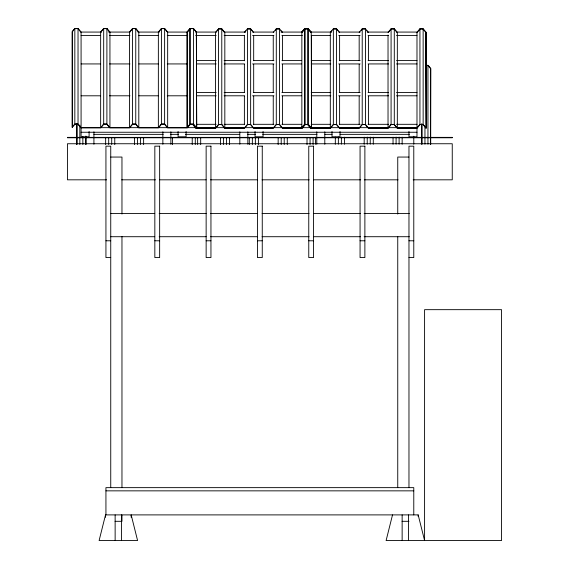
<?xml version="1.0" encoding="UTF-8"?>
<svg xmlns="http://www.w3.org/2000/svg" width="569" height="569" viewBox="0 0 569 569"><rect width="100%" height="100%" fill="white"/><g stroke="black" fill="none" stroke-linecap="round" stroke-linejoin="round"><path stroke-width="0.85" d="M392.518 514.895L386.109 540.55L501.545 540.55L501.545 309.664L424.588 309.664L424.588 540.55L418.172 514.895L105.521 514.895L99.106 540.55L137.584 540.55L131.169 514.895L131.169 517.299M196.262 127.662L193.382 124.234L190.366 124.234L187.322 127.854L167.563 127.854L164.519 124.234L161.504 124.234L158.459 127.854L138.708 127.854L135.657 124.234L132.648 124.234L129.597 127.854L109.845 127.854L106.801 124.234L103.786 124.234L100.734 127.854L80.983 127.854L77.939 124.234L74.923 124.234L72.185 127.186L72.185 31.594L74.831 28.45L78.031 28.45L81.083 32.07L81.083 136.823L89.098 136.823L89.098 131.496M72.341 127.307L72.341 31.708L74.923 28.642L77.939 28.642M103.686 28.45L100.642 32.07L100.642 127.662L103.686 124.042L103.686 28.45L106.894 28.45L109.938 32.07L109.938 127.662L106.894 124.042L106.894 28.45M100.734 32.262L103.786 28.642L106.801 28.642L109.845 32.262M132.549 28.45L129.504 32.07L129.504 127.662L132.549 124.042L132.549 28.45L135.756 28.45L138.8 32.07L138.8 127.662L135.756 124.042L135.756 28.45M129.597 32.262L132.648 28.642L135.657 28.642L138.708 32.262M72.185 127.186L74.831 124.042L74.831 28.45M161.411 28.45L158.36 32.07L158.36 127.662L161.411 124.042L161.411 28.45L164.619 28.45L167.663 32.07L167.663 127.662L164.619 124.042L164.619 28.45M158.459 32.262L161.504 28.642L164.519 28.642L167.563 32.262M187.066 127.541L187.066 31.949L189.712 28.806L189.712 124.405L187.066 127.541L190.266 124.042L190.266 28.45L193.474 28.45L196.362 31.878L196.682 127.47M187.222 127.662L187.222 32.07L190.266 28.45M188.332 31.053L190.366 28.642L193.382 28.642L196.262 32.07M253.682 32.426L250.637 28.806L247.43 28.806L247.43 124.405L244.386 128.018L224.826 128.018L224.826 32.426L221.775 28.806L218.574 28.806L215.523 32.426L215.523 128.018L195.964 128.018L192.919 124.405L189.712 124.405M216.128 32.013L218.667 28.998L221.682 28.998L224.222 32.013M244.386 32.426L247.43 28.806M244.99 32.013L246.007 30.811M273.248 32.426L276.292 28.806L279.5 28.806L282.544 32.426M275.375 30.207L276.392 28.998L279.4 28.998M215.523 128.018L218.574 124.405L218.574 28.806M311.151 128.018L308.263 124.59L304.593 124.59L301.855 127.541L301.855 31.949L304.5 28.806L308.362 28.806L311.243 32.241L311.563 128.018M304.074 29.616L301.855 31.949M302.103 32.426L305.155 28.806L305.155 124.405L302.103 128.018L282.544 128.018L279.5 124.405L279.5 28.806M339.608 32.426L336.564 28.806L333.356 28.806L330.312 32.426L330.312 128.018L310.752 128.018L307.701 124.405L307.701 28.806M330.916 32.013L331.933 30.811M276.292 28.806L276.292 124.405L273.248 128.018L253.682 128.018L250.637 124.405L250.637 28.806M359.174 32.426L362.218 28.806L365.426 28.806L368.47 32.426M361.301 30.207L362.318 28.998L365.326 28.998M301.855 127.541L304.5 124.405L304.5 28.806M305.247 124.59L302.203 128.21L282.452 128.21L279.4 124.59L276.392 124.59L273.34 128.21L253.589 128.21L250.545 124.59L247.529 124.59L244.478 128.21L224.727 128.21L221.682 124.59L218.667 124.59L215.623 128.21L195.864 128.21L192.82 124.59L189.804 124.59M388.03 32.426L391.081 28.806L394.289 28.806L397.333 32.426L397.333 128.018L416.892 128.018L419.936 124.405L419.936 28.806L423.144 28.806L426.032 32.241L426.352 127.833M388.634 32.013L391.173 28.998L394.189 28.998L396.728 32.013M330.312 128.018L333.356 124.405L333.356 28.806M416.892 32.426L419.936 28.806M417.497 32.013L420.036 28.998L423.051 28.998L425.932 32.426L425.932 128.018L426.352 128.018L426.032 32.241M362.218 28.806L362.218 124.405L359.174 128.018L339.608 128.018L336.564 124.405L336.564 28.806M365.426 28.806L365.426 124.405L368.47 128.018L388.03 128.018L391.081 124.405L391.081 28.806M430.548 144.576L430.705 68.444L428.059 65.3L425.655 65.3M247.529 28.998L250.545 28.998L252.067 30.811M304.593 28.998L308.263 28.998L311.563 32.426M333.455 28.998L336.471 28.998L337.993 30.811M196.362 31.878L196.682 127.662M81.083 32.07L101.517 32.07M108.629 32.07L129.952 32.07M137.954 32.07L159.277 32.07M167.279 32.07L187.72 32.07M195.715 32.07L216.156 32.07M224.15 32.07L245.481 32.07M252.586 32.07L273.917 32.07M281.022 32.07L302.352 32.07M310.347 32.07L331.677 32.07M338.783 32.07L360.113 32.07M367.218 32.07L388.549 32.07M396.543 32.07L416.985 32.07L416.985 136.823L408.969 136.823L408.969 131.496M425.932 32.426L426.352 32.426M81.083 35.42L100.628 35.42M109.518 35.42L129.952 35.42M138.843 35.42L158.388 35.42M167.279 35.42L187.72 35.42M195.715 35.42L216.156 35.42M224.15 35.42L244.592 35.42M252.586 35.42L273.917 35.42M281.911 35.42L302.352 35.42M311.236 35.42L330.788 35.42M338.783 35.42L360.113 35.42M368.107 35.42L388.549 35.42M396.543 35.42L416.985 35.42M196.604 60.584L216.156 60.584M224.15 60.584L244.592 60.584M253.475 60.584L273.917 60.584M281.911 60.584L301.463 60.584M311.236 60.584L330.788 60.584M339.672 60.584L360.113 60.584M368.107 60.584L388.549 60.584M396.543 60.584L416.985 60.584M81.083 63.934L100.628 63.934M109.518 63.934L129.952 63.934M138.843 63.934L158.388 63.934M167.279 63.934L187.72 63.934M196.604 63.934L216.156 63.934M224.15 63.934L244.592 63.934M252.586 63.934L273.917 63.934M281.911 63.934L301.463 63.934M311.236 63.934L330.788 63.934M338.783 63.934L360.113 63.934M368.107 63.934L388.549 63.934M396.543 63.934L416.985 63.934M425.704 65.492L427.959 65.492L430.548 68.557M196.604 92.448L216.156 92.448M224.15 92.448L244.592 92.448M253.475 92.448L273.917 92.448M281.911 92.448L301.463 92.448M311.236 92.448L330.788 92.448M339.672 92.448L360.113 92.448M368.107 92.448L388.549 92.448M396.543 92.448L416.985 92.448M81.083 95.798L100.628 95.798M109.518 95.798L129.952 95.798M138.843 95.798L158.388 95.798M167.279 95.798L187.72 95.798M196.604 95.798L216.156 95.798M224.15 95.798L244.592 95.798M252.586 95.798L273.917 95.798M281.911 95.798L301.463 95.798M311.236 95.798L330.788 95.798M338.783 95.798L360.113 95.798M368.107 95.798L388.549 95.798M396.543 95.798L416.985 95.798M74.831 124.042L78.031 124.042L81.083 127.662L416.985 127.662M103.686 124.042L106.894 124.042M132.549 124.042L135.756 124.042M161.411 124.042L164.619 124.042M190.266 124.042L193.474 124.042L196.362 127.47M103.295 124.312L106.851 124.312M132.62 124.312L136.176 124.312M161.055 124.312L164.612 124.312M196.604 124.312L216.156 124.312M224.15 124.312L244.592 124.312M253.475 124.312L273.917 124.312M281.911 124.312L301.463 124.312M311.236 124.312L330.788 124.312M339.672 124.312L360.113 124.312M368.107 124.312L388.549 124.312M396.543 124.312L416.985 124.312M218.574 124.405L221.775 124.405L224.826 128.018M247.43 124.405L250.637 124.405M276.292 124.405L279.5 124.405M304.5 124.405L308.362 124.405L311.243 127.833M333.356 124.405L336.564 124.405M362.218 124.405L365.426 124.405M391.081 124.405L394.289 124.405L397.333 128.018M419.936 124.405L423.144 124.405L426.032 127.833M81.083 132.25L416.985 132.25M93.899 134.362L163.211 134.362M170.323 134.362L178.317 134.362M185.43 134.362L239.634 134.362M247.636 134.362L255.63 134.362M262.743 134.362L316.947 134.362M324.942 134.362L332.054 134.362M340.049 134.362L409.367 134.362M110.742 157.058L121.965 157.058L121.965 214.065M408.969 157.058L397.745 157.058L397.745 214.065M106.552 179.818L67.455 179.818L67.455 143.744L452.255 143.744L452.255 179.818L413.158 179.818M121.659 179.818L155.437 179.818M159.875 179.818L206.092 179.818M210.53 179.818L257.636 179.818M262.074 179.818L309.18 179.818M313.619 179.818L360.725 179.818M364.274 179.818L398.051 179.818M110.372 213.467L154.725 213.467M159.164 213.467L206.184 213.467M210.615 213.467L257.636 213.467M262.074 213.467L309.095 213.467M313.526 213.467L360.547 213.467M364.096 213.467L409.339 213.467M110.372 236.711L154.725 236.711M159.164 236.711L206.184 236.711M210.615 236.711L257.636 236.711M262.074 236.711L309.095 236.711M313.526 236.711L360.547 236.711M364.096 236.711L409.339 236.711M105.934 240.787L110.742 240.787M154.832 240.787L159.647 240.787M206.142 240.787L210.95 240.787M257.451 240.787L262.259 240.787M308.761 240.787L313.569 240.787M360.063 240.787L364.878 240.787M408.969 240.787L413.777 240.787M110.742 257.572L105.934 257.572L105.934 146.169L110.742 146.169L110.742 487.597M408.969 257.572L413.777 257.572L413.777 146.169L408.969 146.169L408.969 487.597M105.934 490.848L413.777 490.848M115.059 521.311L121.965 521.311L121.965 515.101M402.063 521.311L408.969 521.311M366.849 30.811L367.866 32.013M425.932 128.018L423.051 124.59L420.036 124.59L416.992 128.21L397.233 128.21L394.189 124.59L391.173 124.59L388.129 128.21L368.378 128.21L365.326 124.59L362.318 124.59L359.267 128.21L339.515 128.21L336.471 124.59L333.455 124.59L330.411 128.21L310.653 128.21L307.609 124.59M309.23 30.619L310.752 32.426M280.922 30.811L281.94 32.013M78.444 29.247L80.983 32.262M430.705 68.444L430.705 144.455M427.959 65.492L427.959 144.163M424.951 126.482L424.951 144.163M423.144 28.806L423.144 124.405M421.899 123.914L421.899 144.242M421.807 123.886L421.807 144.249M418.172 514.895L418.172 516.503M413.791 136.261L413.791 144.249M413.777 514.895L413.777 487.64L105.934 487.64L105.934 514.895M408.556 514.895L408.556 540.55M402.148 137.172L402.148 144.242M402.141 514.895L402.141 540.55M399.104 137.086L399.104 144.163M397.745 236.533L397.745 487.597M396.088 137.086L396.088 144.163M394.289 28.806L394.289 124.405M393.044 137.172L393.044 144.242M388.03 35.086L388.03 128.018M373.285 137.172L373.285 144.242M370.241 137.086L370.241 144.163M368.47 35.968L368.47 60.755M368.47 64.29L368.47 92.619M368.47 96.154L368.47 124.483M367.225 137.086L367.225 144.163M364.181 137.172L364.181 144.242M359.174 35.968L359.174 60.755M359.174 64.29L359.174 92.619M359.174 96.154L359.174 124.483M344.43 137.172L344.43 144.242M341.379 137.086L341.379 144.163M340.02 131.496L340.02 136.823L332.004 136.823L332.004 131.496M339.608 35.968L339.608 60.755M339.608 64.29L339.608 92.619M339.608 96.154L339.608 124.483M338.363 137.086L338.363 144.163M335.319 137.172L335.319 144.242M324.799 131.823L324.799 144.249M316.784 131.823L316.784 144.249M315.567 137.172L315.567 144.242M313.078 137.449L313.078 144.519M311.563 35.776L311.563 62.334M311.563 64.105L311.563 94.198M311.563 95.969L311.563 126.062M310.752 126.254L310.752 128.018M310.062 137.449L310.062 144.519M308.362 28.806L308.362 124.405M307.018 137.527L307.018 144.597M302.103 126.254L302.103 128.018M287.267 137.527L287.267 144.597M284.216 137.449L284.216 144.519M282.544 35.968L282.544 60.755M282.544 64.29L282.544 92.619M282.544 96.154L282.544 124.483M281.207 137.449L281.207 144.519M278.156 137.527L278.156 144.597M273.248 35.968L273.248 60.755M273.248 64.29L273.248 92.619M273.248 96.154L273.248 124.483M263.063 131.496L263.063 136.823L255.047 136.823L255.047 131.496M258.404 137.527L258.404 144.597M255.36 137.449L255.36 144.519M253.682 35.968L253.682 60.755M253.682 64.29L253.682 92.619M253.682 96.154L253.682 124.483M252.344 137.449L252.344 144.519M249.3 137.527L249.3 144.597M247.842 131.823L247.842 144.249M244.386 35.968L244.386 60.755M244.386 64.29L244.386 92.619M244.386 96.154L244.386 124.483M239.826 131.823L239.826 144.249M229.542 137.527L229.542 144.597M226.498 137.449L226.498 144.519M223.482 137.449L223.482 144.519M221.775 28.806L221.775 124.405M220.438 137.527L220.438 144.597M200.686 137.527L200.686 144.597M197.635 137.449L197.635 144.519M195.964 126.254L195.964 128.018M195.281 137.449L195.281 144.519M193.474 28.45L193.474 124.042M192.23 137.527L192.23 144.597M186.099 131.496L186.099 136.823L178.083 136.823L178.083 131.496M172.478 137.527L172.478 144.597M170.878 131.823L170.878 144.249M162.862 131.823L162.862 144.249M143.616 137.527L143.616 144.597M140.571 137.449L140.571 144.519M137.556 137.449L137.556 144.519M134.512 137.527L134.512 144.597M121.965 236.533L121.965 487.597M121.553 514.895L121.553 540.55M115.137 514.895L115.137 540.55M114.76 137.527L114.76 144.597M111.709 137.449L111.709 144.519M108.693 137.449L108.693 144.519M105.649 137.527L105.649 144.597M105.521 514.895L105.521 517.299M93.921 131.823L93.921 144.249M85.898 136.048L85.898 144.249M85.898 136.645L85.898 144.597M82.854 136.567L82.854 144.519M79.838 125.073L79.838 144.519M78.031 28.45L78.031 124.042M76.95 124.078L76.95 144.412M76.851 123.893L76.851 144.22M76.531 123.893L76.531 144.412M452.255 137.371L67.455 137.371L67.455 137.769L452.255 137.769L452.255 137.371M159.647 146.169L154.832 146.169L154.832 257.572L159.647 257.572L159.647 146.169M210.95 146.169L206.142 146.169L206.142 257.572L210.95 257.572L210.95 146.169M262.259 146.169L257.451 146.169L257.451 257.572L262.259 257.572L262.259 146.169M313.569 146.169L308.761 146.169L308.761 257.572L313.569 257.572L313.569 146.169M364.878 146.169L360.063 146.169L360.063 257.572L364.878 257.572L364.878 146.169"/></g></svg>
